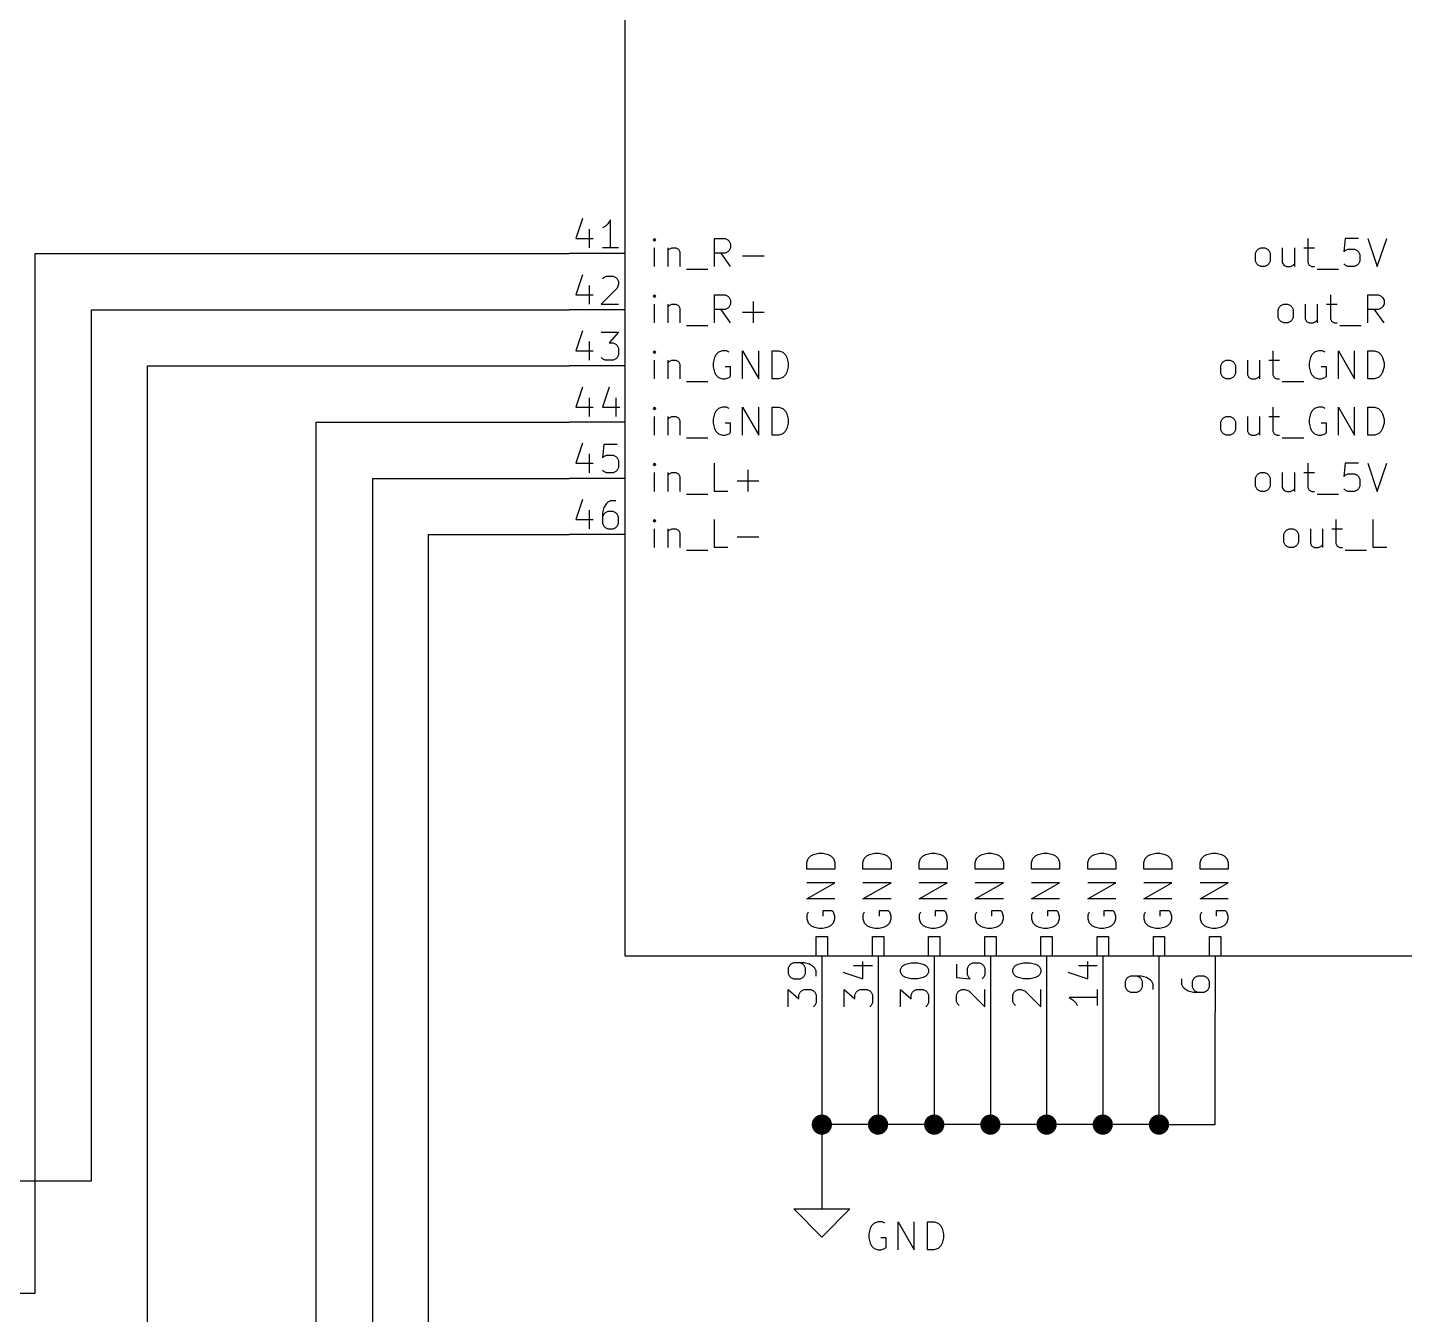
# Model space of a CAD drawing. Header units: millimetres. Extents: x 10 to 287, y -200 to -10.
# Drawn here: x 139.4 to 201.7, y -162.2 to -104.1 of the extents above; entities that cross this region are included whole.
import ezdxf

# ---------------------------------------------------------------- set-up
doc = ezdxf.new("R2010")
doc.units = ezdxf.units.MM
for name, color, linetype in [('GREENSIXTYFIVE', 129, 'CONTINUOUS'), ('LIGHTGREEN', 92, 'CONTINUOUS'), ('LIGHTRED', 12, 'CONTINUOUS'), ('RED', 14, 'CONTINUOUS'), ('WHITE', 250, 'CONTINUOUS')]:
    doc.layers.add(name, color=color, linetype=linetype)

msp = doc.modelspace()

# ---------------------------------------------------------------- linework, layer by layer
at = {"layer": 'GREENSIXTYFIVE', "linetype": 'CONTINUOUS'}
for p, q in [((167.6883, -113.6175), (167.6279, -113.678)), ((167.6279, -113.678), (167.6883, -113.7385)), ((167.7488, -113.678), (167.6883, -113.6175)), ((167.6883, -113.6175), (167.6883, -113.7385)), ((167.6883, -113.7385), (167.7488, -113.678)), ((167.6883, -114.8875), (167.6883, -114.0409)), ((168.2931, -114.0409), (168.2931, -114.8875)), ((168.3536, -114.1013), (168.4746, -114.0409)), ((168.4746, -114.0409), (168.656, -114.0409)), ((168.656, -114.0409), (168.7769, -114.1013)), ((170.4097, -114.8875), (170.4097, -113.6175)), ((170.4097, -113.6175), (170.8935, -113.6175)), ((170.8935, -113.6175), (171.0145, -113.678)), ((171.0145, -113.678), (171.075, -113.7385)), ((171.075, -113.7385), (171.1354, -113.8594)), ((171.1354, -114.0409), (171.075, -114.1618)), ((171.1354, -113.8594), (171.1354, -114.0409)), ((194.9874, -114.1013), (195.1084, -114.0409)), ((195.1084, -114.0409), (195.2898, -114.0409)), ((195.2898, -114.0409), (195.4107, -114.1013)), ((196.0759, -114.0409), (196.0759, -114.7061)), ((196.6202, -114.0409), (196.6202, -114.8875)), ((197.0435, -114.0409), (197.5273, -114.0409)), ((197.2249, -113.6175), (197.2249, -114.7061)), ((198.9182, -113.6175), (198.8578, -114.2223)), ((199.523, -113.6175), (198.9182, -113.6175)), ((199.9463, -113.6175), (200.3696, -114.8875)), ((200.3696, -114.8875), (200.793, -113.6175)), ((168.2931, -114.1618), (168.3536, -114.1013)), ((168.7769, -114.1013), (168.8374, -114.2223)), ((168.8374, -114.2223), (168.8374, -114.8875)), ((170.8935, -114.2828), (170.4097, -114.2828)), ((171.1354, -114.8875), (170.7121, -114.2828)), ((171.0145, -114.2223), (170.8935, -114.2828)), ((171.075, -114.1618), (171.0145, -114.2223)), ((171.6797, -114.4037), (172.6474, -114.4037)), ((194.8665, -114.2828), (194.9269, -114.1618)), ((194.8665, -114.6456), (194.8665, -114.2828)), ((194.9269, -114.7666), (194.8665, -114.6456)), ((194.9269, -114.1618), (194.9874, -114.1013)), ((195.4107, -114.1013), (195.4712, -114.1618)), ((195.4712, -114.1618), (195.5317, -114.2828)), ((195.5317, -114.6456), (195.4712, -114.7666)), ((195.5317, -114.2828), (195.5317, -114.6456)), ((198.8578, -114.2223), (198.9182, -114.1618)), ((198.9182, -114.1618), (199.0392, -114.1013)), ((199.0392, -114.1013), (199.3416, -114.1013)), ((199.3416, -114.1013), (199.4625, -114.1618)), ((199.4625, -114.1618), (199.523, -114.2223)), ((199.523, -114.2223), (199.5835, -114.3432)), ((199.5835, -114.6456), (199.523, -114.7666)), ((199.5835, -114.3432), (199.5835, -114.6456)), ((169.1398, -115.0085), (170.1074, -115.0085)), ((194.9874, -114.8271), (194.9269, -114.7666)), ((195.1084, -114.8875), (194.9874, -114.8271)), ((195.2898, -114.8875), (195.1084, -114.8875)), ((195.4107, -114.8271), (195.2898, -114.8875)), ((195.4712, -114.7666), (195.4107, -114.8271)), ((196.0759, -114.7061), (196.1364, -114.8271)), ((196.1364, -114.8271), (196.2574, -114.8875)), ((196.2574, -114.8875), (196.4388, -114.8875)), ((196.4388, -114.8875), (196.5597, -114.8271)), ((196.5597, -114.8271), (196.6202, -114.7666)), ((197.2249, -114.7061), (197.2854, -114.8271)), ((197.2854, -114.8271), (197.4064, -114.8875)), ((197.4064, -114.8875), (197.5273, -114.8875)), ((197.6483, -115.0085), (198.6159, -115.0085)), ((198.9182, -114.8271), (198.8578, -114.7666)), ((199.0392, -114.8875), (198.9182, -114.8271)), ((199.3416, -114.8875), (199.0392, -114.8875)), ((199.4625, -114.8271), (199.3416, -114.8875)), ((199.523, -114.7666), (199.4625, -114.8271)), ((167.6883, -116.1575), (167.6279, -116.218)), ((167.6279, -116.218), (167.6883, -116.2785)), ((167.7488, -116.218), (167.6883, -116.1575)), ((167.6883, -116.1575), (167.6883, -116.2785)), ((167.6883, -116.2785), (167.7488, -116.218)), ((170.4097, -117.4275), (170.4097, -116.1575)), ((170.4097, -116.1575), (170.8935, -116.1575)), ((170.8935, -116.1575), (171.0145, -116.218)), ((171.0145, -116.218), (171.075, -116.2785)), ((171.075, -116.2785), (171.1354, -116.3994)), ((171.1354, -116.3994), (171.1354, -116.5809)), ((172.1635, -117.4275), (172.1635, -116.4599)), ((198.253, -116.1575), (198.253, -117.2461)), ((199.9463, -117.4275), (199.9463, -116.1575)), ((199.9463, -116.1575), (200.4301, -116.1575)), ((200.4301, -116.1575), (200.5511, -116.218)), ((200.5511, -116.218), (200.6116, -116.2785)), ((200.6116, -116.2785), (200.672, -116.3994)), ((200.672, -116.3994), (200.672, -116.5809)), ((167.6883, -117.4275), (167.6883, -116.5809)), ((168.2931, -116.5809), (168.2931, -117.4275)), ((168.2931, -116.7018), (168.3536, -116.6413)), ((168.3536, -116.6413), (168.4746, -116.5809)), ((168.4746, -116.5809), (168.656, -116.5809)), ((168.656, -116.5809), (168.7769, -116.6413)), ((168.7769, -116.6413), (168.8374, -116.7623)), ((168.8374, -116.7623), (168.8374, -117.4275)), ((170.8935, -116.8228), (170.4097, -116.8228)), ((171.1354, -117.4275), (170.7121, -116.8228)), ((171.0145, -116.7623), (170.8935, -116.8228)), ((171.075, -116.7018), (171.0145, -116.7623)), ((171.1354, -116.5809), (171.075, -116.7018)), ((171.6797, -116.9437), (172.6474, -116.9437)), ((195.8946, -116.8228), (195.955, -116.7018)), ((195.8946, -117.1856), (195.8946, -116.8228)), ((195.955, -116.7018), (196.0155, -116.6413)), ((196.0155, -116.6413), (196.1365, -116.5809)), ((196.1365, -116.5809), (196.3179, -116.5809)), ((196.3179, -116.5809), (196.4388, -116.6413)), ((196.4388, -116.6413), (196.4993, -116.7018)), ((196.4993, -116.7018), (196.5598, -116.8228)), ((196.5598, -116.8228), (196.5598, -117.1856)), ((197.104, -116.5809), (197.104, -117.2461)), ((197.6483, -116.5809), (197.6483, -117.4275)), ((198.0716, -116.5809), (198.5554, -116.5809)), ((200.4301, -116.8228), (199.9463, -116.8228)), ((200.672, -117.4275), (200.2487, -116.8228)), ((200.5511, -116.7623), (200.4301, -116.8228)), ((200.6116, -116.7018), (200.5511, -116.7623)), ((200.672, -116.5809), (200.6116, -116.7018)), ((169.1398, -117.5485), (170.1074, -117.5485)), ((195.955, -117.3066), (195.8946, -117.1856)), ((196.0155, -117.3671), (195.955, -117.3066)), ((196.1365, -117.4275), (196.0155, -117.3671)), ((196.3179, -117.4275), (196.1365, -117.4275)), ((196.4388, -117.3671), (196.3179, -117.4275)), ((196.4993, -117.3066), (196.4388, -117.3671)), ((196.5598, -117.1856), (196.4993, -117.3066)), ((197.104, -117.2461), (197.1645, -117.3671)), ((197.1645, -117.3671), (197.2855, -117.4275)), ((197.2855, -117.4275), (197.4669, -117.4275)), ((197.4669, -117.4275), (197.5878, -117.3671)), ((197.5878, -117.3671), (197.6483, -117.3066)), ((198.253, -117.2461), (198.3135, -117.3671)), ((198.3135, -117.3671), (198.4345, -117.4275)), ((198.4345, -117.4275), (198.5554, -117.4275)), ((198.6764, -117.5485), (199.644, -117.5485)), ((167.6883, -118.6975), (167.6279, -118.758)), ((167.6279, -118.758), (167.6883, -118.8185)), ((167.7488, -118.758), (167.6883, -118.6975)), ((167.6883, -118.6975), (167.6883, -118.8185)), ((167.6883, -118.8185), (167.7488, -118.758)), ((170.4097, -118.9999), (170.3493, -119.2418)), ((170.4702, -118.879), (170.4097, -118.9999)), ((170.5912, -118.758), (170.4702, -118.879)), ((170.7726, -118.6975), (170.5912, -118.758)), ((170.954, -118.6975), (170.7726, -118.6975)), ((171.075, -118.758), (170.954, -118.6975)), ((171.6797, -119.9675), (171.6797, -118.6975)), ((171.6797, -118.6975), (172.4054, -119.9675)), ((172.4054, -119.9675), (172.4054, -118.6975)), ((173.0102, -119.9675), (173.0102, -118.6975)), ((173.0102, -118.6975), (173.3126, -118.6975)), ((173.3126, -118.6975), (173.494, -118.758)), ((173.494, -118.758), (173.615, -118.879)), ((173.615, -118.879), (173.6755, -118.9999)), ((173.6755, -118.9999), (173.7359, -119.2418)), ((195.6525, -118.6975), (195.6525, -119.7861)), ((197.3458, -118.9999), (197.2854, -119.2418)), ((197.4063, -118.879), (197.3458, -118.9999)), ((197.5273, -118.758), (197.4063, -118.879)), ((197.7087, -118.6975), (197.5273, -118.758)), ((197.8901, -118.6975), (197.7087, -118.6975)), ((198.0111, -118.758), (197.8901, -118.6975)), ((198.6158, -119.9675), (198.6158, -118.6975)), ((198.6158, -118.6975), (199.3415, -119.9675)), ((199.3415, -119.9675), (199.3415, -118.6975)), ((199.9463, -119.9675), (199.9463, -118.6975)), ((199.9463, -118.6975), (200.2487, -118.6975)), ((200.2487, -118.6975), (200.4301, -118.758)), ((200.4301, -118.758), (200.5511, -118.879)), ((200.5511, -118.879), (200.6116, -118.9999)), ((200.6116, -118.9999), (200.672, -119.2418)), ((167.6883, -119.9675), (167.6883, -119.1209)), ((168.2931, -119.1209), (168.2931, -119.9675)), ((168.2931, -119.2418), (168.3536, -119.1813)), ((168.3536, -119.1813), (168.4746, -119.1209)), ((168.4746, -119.1209), (168.656, -119.1209)), ((168.656, -119.1209), (168.7769, -119.1813)), ((168.7769, -119.1813), (168.8374, -119.3023)), ((168.8374, -119.3023), (168.8374, -119.9675)), ((170.3493, -119.2418), (170.3493, -119.4232)), ((170.3493, -119.4232), (170.4097, -119.6651)), ((170.4097, -119.6651), (170.4702, -119.7861)), ((171.1354, -119.4232), (170.8935, -119.4232)), ((171.1354, -119.8466), (171.1354, -119.4232)), ((173.6755, -119.6651), (173.615, -119.7861)), ((173.7359, -119.4232), (173.6755, -119.6651)), ((173.7359, -119.2418), (173.7359, -119.4232)), ((193.2941, -119.3628), (193.3545, -119.2418)), ((193.2941, -119.7256), (193.2941, -119.3628)), ((193.3545, -119.2418), (193.415, -119.1813)), ((193.415, -119.1813), (193.536, -119.1209)), ((193.536, -119.1209), (193.7174, -119.1209)), ((193.7174, -119.1209), (193.8383, -119.1813)), ((193.8383, -119.1813), (193.8988, -119.2418)), ((193.8988, -119.2418), (193.9593, -119.3628)), ((193.9593, -119.3628), (193.9593, -119.7256)), ((194.5035, -119.1209), (194.5035, -119.7861)), ((195.0478, -119.1209), (195.0478, -119.9675)), ((195.4711, -119.1209), (195.9549, -119.1209)), ((197.2854, -119.2418), (197.2854, -119.4232)), ((197.2854, -119.4232), (197.3458, -119.6651)), ((197.3458, -119.6651), (197.4063, -119.7861)), ((198.0715, -119.4232), (197.8296, -119.4232)), ((198.0715, -119.8466), (198.0715, -119.4232)), ((200.6116, -119.6651), (200.5511, -119.7861)), ((200.672, -119.4232), (200.6116, -119.6651)), ((200.672, -119.2418), (200.672, -119.4232)), ((169.1398, -120.0885), (170.1074, -120.0885)), ((170.4702, -119.7861), (170.5912, -119.9071)), ((170.5912, -119.9071), (170.7726, -119.9675)), ((170.7726, -119.9675), (170.8935, -119.9675)), ((170.8935, -119.9675), (171.075, -119.9071)), ((171.075, -119.9071), (171.1354, -119.8466)), ((173.3126, -119.9675), (173.0102, -119.9675)), ((173.494, -119.9071), (173.3126, -119.9675)), ((173.615, -119.7861), (173.494, -119.9071)), ((193.3545, -119.8466), (193.2941, -119.7256)), ((193.415, -119.9071), (193.3545, -119.8466)), ((193.536, -119.9675), (193.415, -119.9071)), ((193.7174, -119.9675), (193.536, -119.9675)), ((193.8383, -119.9071), (193.7174, -119.9675)), ((193.8988, -119.8466), (193.8383, -119.9071)), ((193.9593, -119.7256), (193.8988, -119.8466)), ((194.5035, -119.7861), (194.564, -119.9071)), ((194.564, -119.9071), (194.685, -119.9675)), ((194.685, -119.9675), (194.8664, -119.9675)), ((194.8664, -119.9675), (194.9873, -119.9071)), ((194.9873, -119.9071), (195.0478, -119.8466)), ((195.6525, -119.7861), (195.713, -119.9071)), ((195.713, -119.9071), (195.834, -119.9675)), ((195.834, -119.9675), (195.9549, -119.9675)), ((196.0759, -120.0885), (197.0435, -120.0885)), ((197.4063, -119.7861), (197.5273, -119.9071)), ((197.5273, -119.9071), (197.7087, -119.9675)), ((197.7087, -119.9675), (197.8296, -119.9675)), ((197.8296, -119.9675), (198.0111, -119.9071)), ((198.0111, -119.9071), (198.0715, -119.8466)), ((200.2487, -119.9675), (199.9463, -119.9675)), ((200.4301, -119.9071), (200.2487, -119.9675)), ((200.5511, -119.7861), (200.4301, -119.9071)), ((167.6883, -121.2375), (167.6279, -121.298)), ((167.6279, -121.298), (167.6883, -121.3585)), ((167.7488, -121.298), (167.6883, -121.2375)), ((167.6883, -121.2375), (167.6883, -121.3585)), ((167.6883, -121.3585), (167.7488, -121.298)), ((170.4097, -121.5399), (170.3493, -121.7818)), ((170.4702, -121.419), (170.4097, -121.5399)), ((170.5912, -121.298), (170.4702, -121.419)), ((170.7726, -121.2375), (170.5912, -121.298)), ((170.954, -121.2375), (170.7726, -121.2375)), ((171.075, -121.298), (170.954, -121.2375)), ((171.6797, -122.5075), (171.6797, -121.2375)), ((171.6797, -121.2375), (172.4054, -122.5075)), ((172.4054, -122.5075), (172.4054, -121.2375)), ((173.0102, -122.5075), (173.0102, -121.2375)), ((173.0102, -121.2375), (173.3126, -121.2375)), ((173.3126, -121.2375), (173.494, -121.298)), ((173.494, -121.298), (173.615, -121.419)), ((173.615, -121.419), (173.6755, -121.5399)), ((173.6755, -121.5399), (173.7359, -121.7818)), ((195.6525, -121.2375), (195.6525, -122.3261)), ((197.3458, -121.5399), (197.2854, -121.7818)), ((197.4063, -121.419), (197.3458, -121.5399)), ((197.5273, -121.298), (197.4063, -121.419)), ((197.7087, -121.2375), (197.5273, -121.298)), ((197.8901, -121.2375), (197.7087, -121.2375)), ((198.0111, -121.298), (197.8901, -121.2375)), ((198.6158, -122.5075), (198.6158, -121.2375)), ((198.6158, -121.2375), (199.3415, -122.5075)), ((199.3415, -122.5075), (199.3415, -121.2375)), ((199.9463, -122.5075), (199.9463, -121.2375)), ((199.9463, -121.2375), (200.2487, -121.2375)), ((200.2487, -121.2375), (200.4301, -121.298)), ((200.4301, -121.298), (200.5511, -121.419)), ((200.5511, -121.419), (200.6116, -121.5399)), ((200.6116, -121.5399), (200.672, -121.7818)), ((167.6883, -122.5075), (167.6883, -121.6609)), ((168.2931, -121.6609), (168.2931, -122.5075)), ((168.2931, -121.7818), (168.3536, -121.7213)), ((168.3536, -121.7213), (168.4746, -121.6609)), ((168.4746, -121.6609), (168.656, -121.6609)), ((168.656, -121.6609), (168.7769, -121.7213)), ((168.7769, -121.7213), (168.8374, -121.8423)), ((168.8374, -121.8423), (168.8374, -122.5075)), ((170.3493, -121.7818), (170.3493, -121.9632)), ((170.3493, -121.9632), (170.4097, -122.2051)), ((171.1354, -121.9632), (170.8935, -121.9632)), ((171.1354, -122.3866), (171.1354, -121.9632)), ((173.7359, -121.9632), (173.6755, -122.2051)), ((173.7359, -121.7818), (173.7359, -121.9632)), ((193.2941, -121.9028), (193.3545, -121.7818)), ((193.2941, -122.2656), (193.2941, -121.9028)), ((193.3545, -121.7818), (193.415, -121.7213)), ((193.415, -121.7213), (193.536, -121.6609)), ((193.536, -121.6609), (193.7174, -121.6609)), ((193.7174, -121.6609), (193.8383, -121.7213)), ((193.8383, -121.7213), (193.8988, -121.7818)), ((193.8988, -121.7818), (193.9593, -121.9028)), ((193.9593, -121.9028), (193.9593, -122.2656)), ((194.5035, -121.6609), (194.5035, -122.3261)), ((195.0478, -121.6609), (195.0478, -122.5075)), ((195.4711, -121.6609), (195.9549, -121.6609)), ((197.2854, -121.7818), (197.2854, -121.9632)), ((197.2854, -121.9632), (197.3458, -122.2051)), ((198.0715, -121.9632), (197.8296, -121.9632)), ((198.0715, -122.3866), (198.0715, -121.9632)), ((200.672, -121.9632), (200.6116, -122.2051)), ((200.672, -121.7818), (200.672, -121.9632)), ((169.1398, -122.6285), (170.1074, -122.6285)), ((170.4097, -122.2051), (170.4702, -122.3261)), ((170.4702, -122.3261), (170.5912, -122.4471)), ((170.5912, -122.4471), (170.7726, -122.5075)), ((170.7726, -122.5075), (170.8935, -122.5075)), ((170.8935, -122.5075), (171.075, -122.4471)), ((171.075, -122.4471), (171.1354, -122.3866)), ((173.3126, -122.5075), (173.0102, -122.5075)), ((173.494, -122.4471), (173.3126, -122.5075)), ((173.615, -122.3261), (173.494, -122.4471)), ((173.6755, -122.2051), (173.615, -122.3261)), ((193.3545, -122.3866), (193.2941, -122.2656)), ((193.415, -122.4471), (193.3545, -122.3866)), ((193.536, -122.5075), (193.415, -122.4471)), ((193.7174, -122.5075), (193.536, -122.5075)), ((193.8383, -122.4471), (193.7174, -122.5075)), ((193.8988, -122.3866), (193.8383, -122.4471)), ((193.9593, -122.2656), (193.8988, -122.3866)), ((194.5035, -122.3261), (194.564, -122.4471)), ((194.564, -122.4471), (194.685, -122.5075)), ((194.685, -122.5075), (194.8664, -122.5075)), ((194.8664, -122.5075), (194.9873, -122.4471)), ((194.9873, -122.4471), (195.0478, -122.3866)), ((195.6525, -122.3261), (195.713, -122.4471)), ((195.713, -122.4471), (195.834, -122.5075)), ((195.834, -122.5075), (195.9549, -122.5075)), ((196.0759, -122.6285), (197.0435, -122.6285)), ((197.3458, -122.2051), (197.4063, -122.3261)), ((197.4063, -122.3261), (197.5273, -122.4471)), ((197.5273, -122.4471), (197.7087, -122.5075)), ((197.7087, -122.5075), (197.8296, -122.5075)), ((197.8296, -122.5075), (198.0111, -122.4471)), ((198.0111, -122.4471), (198.0715, -122.3866)), ((200.2487, -122.5075), (199.9463, -122.5075)), ((200.4301, -122.4471), (200.2487, -122.5075)), ((200.5511, -122.3261), (200.4301, -122.4471)), ((200.6116, -122.2051), (200.5511, -122.3261)), ((167.6883, -123.7775), (167.6279, -123.838)), ((167.6279, -123.838), (167.6883, -123.8985)), ((167.7488, -123.838), (167.6883, -123.7775)), ((167.6883, -123.7775), (167.6883, -123.8985)), ((167.6883, -123.8985), (167.7488, -123.838)), ((170.4097, -125.0475), (170.4097, -123.7775)), ((197.2249, -123.7775), (197.2249, -124.8661)), ((198.9182, -123.7775), (198.8578, -124.3823)), ((199.523, -123.7775), (198.9182, -123.7775)), ((199.9463, -123.7775), (200.3696, -125.0475)), ((200.3696, -125.0475), (200.793, -123.7775)), ((167.6883, -125.0475), (167.6883, -124.2009)), ((168.2931, -124.2009), (168.2931, -125.0475)), ((168.2931, -124.3218), (168.3536, -124.2613)), ((168.3536, -124.2613), (168.4746, -124.2009)), ((168.4746, -124.2009), (168.656, -124.2009)), ((168.656, -124.2009), (168.7769, -124.2613)), ((168.7769, -124.2613), (168.8374, -124.3823)), ((168.8374, -124.3823), (168.8374, -125.0475)), ((171.4378, -124.5637), (172.4055, -124.5637)), ((171.9216, -125.0475), (171.9216, -124.0799)), ((194.8665, -124.4428), (194.9269, -124.3218)), ((194.8665, -124.8056), (194.8665, -124.4428)), ((194.9269, -124.3218), (194.9874, -124.2613)), ((194.9874, -124.2613), (195.1084, -124.2009)), ((195.1084, -124.2009), (195.2898, -124.2009)), ((195.2898, -124.2009), (195.4107, -124.2613)), ((195.4107, -124.2613), (195.4712, -124.3218)), ((195.4712, -124.3218), (195.5317, -124.4428)), ((195.5317, -124.4428), (195.5317, -124.8056)), ((196.0759, -124.2009), (196.0759, -124.8661)), ((196.6202, -124.2009), (196.6202, -125.0475)), ((197.0435, -124.2009), (197.5273, -124.2009)), ((198.8578, -124.3823), (198.9182, -124.3218)), ((198.9182, -124.3218), (199.0392, -124.2613)), ((199.0392, -124.2613), (199.3416, -124.2613)), ((199.3416, -124.2613), (199.4625, -124.3218)), ((199.4625, -124.3218), (199.523, -124.3823)), ((199.523, -124.3823), (199.5835, -124.5032)), ((199.5835, -124.5032), (199.5835, -124.8056)), ((169.1398, -125.1685), (170.1074, -125.1685)), ((171.0145, -125.0475), (170.4097, -125.0475)), ((194.9269, -124.9266), (194.8665, -124.8056)), ((194.9874, -124.9871), (194.9269, -124.9266)), ((195.1084, -125.0475), (194.9874, -124.9871)), ((195.2898, -125.0475), (195.1084, -125.0475)), ((195.4107, -124.9871), (195.2898, -125.0475)), ((195.4712, -124.9266), (195.4107, -124.9871)), ((195.5317, -124.8056), (195.4712, -124.9266)), ((196.0759, -124.8661), (196.1364, -124.9871)), ((196.1364, -124.9871), (196.2574, -125.0475)), ((196.2574, -125.0475), (196.4388, -125.0475)), ((196.4388, -125.0475), (196.5597, -124.9871)), ((196.5597, -124.9871), (196.6202, -124.9266)), ((197.2249, -124.8661), (197.2854, -124.9871)), ((197.2854, -124.9871), (197.4064, -125.0475)), ((197.4064, -125.0475), (197.5273, -125.0475)), ((197.6483, -125.1685), (198.6159, -125.1685)), ((198.9182, -124.9871), (198.8578, -124.9266)), ((199.0392, -125.0475), (198.9182, -124.9871)), ((199.3416, -125.0475), (199.0392, -125.0475)), ((199.4625, -124.9871), (199.3416, -125.0475)), ((199.523, -124.9266), (199.4625, -124.9871)), ((199.5835, -124.8056), (199.523, -124.9266)), ((167.6883, -126.3175), (167.6279, -126.378)), ((167.6279, -126.378), (167.6883, -126.4385)), ((167.7488, -126.378), (167.6883, -126.3175)), ((167.6883, -126.3175), (167.6883, -126.4385)), ((167.6883, -126.4385), (167.7488, -126.378)), ((170.4097, -127.5875), (170.4097, -126.3175)), ((198.4949, -126.3175), (198.4949, -127.4061)), ((200.1882, -127.5875), (200.1882, -126.3175)), ((167.6883, -127.5875), (167.6883, -126.7409)), ((168.2931, -126.7409), (168.2931, -127.5875)), ((168.2931, -126.8618), (168.3536, -126.8013)), ((168.3536, -126.8013), (168.4746, -126.7409)), ((168.4746, -126.7409), (168.656, -126.7409)), ((168.656, -126.7409), (168.7769, -126.8013)), ((168.7769, -126.8013), (168.8374, -126.9223)), ((168.8374, -126.9223), (168.8374, -127.5875)), ((171.4378, -127.1037), (172.4055, -127.1037)), ((196.1365, -126.9828), (196.1969, -126.8618)), ((196.1365, -127.3456), (196.1365, -126.9828)), ((196.1969, -126.8618), (196.2574, -126.8013)), ((196.2574, -126.8013), (196.3784, -126.7409)), ((196.3784, -126.7409), (196.5598, -126.7409)), ((196.5598, -126.7409), (196.6807, -126.8013)), ((196.6807, -126.8013), (196.7412, -126.8618)), ((196.7412, -126.8618), (196.8017, -126.9828)), ((196.8017, -126.9828), (196.8017, -127.3456)), ((197.3459, -126.7409), (197.3459, -127.4061)), ((197.8902, -126.7409), (197.8902, -127.5875)), ((198.3135, -126.7409), (198.7973, -126.7409)), ((169.1398, -127.7085), (170.1074, -127.7085)), ((171.0145, -127.5875), (170.4097, -127.5875)), ((196.1969, -127.4666), (196.1365, -127.3456)), ((196.2574, -127.5271), (196.1969, -127.4666)), ((196.3784, -127.5875), (196.2574, -127.5271)), ((196.5598, -127.5875), (196.3784, -127.5875)), ((196.6807, -127.5271), (196.5598, -127.5875)), ((196.7412, -127.4666), (196.6807, -127.5271)), ((196.8017, -127.3456), (196.7412, -127.4666)), ((197.3459, -127.4061), (197.4064, -127.5271)), ((197.4064, -127.5271), (197.5274, -127.5875)), ((197.5274, -127.5875), (197.7088, -127.5875)), ((197.7088, -127.5875), (197.8297, -127.5271)), ((197.8297, -127.5271), (197.8902, -127.4666)), ((198.4949, -127.4061), (198.5554, -127.5271)), ((198.5554, -127.5271), (198.6764, -127.5875)), ((198.6764, -127.5875), (198.7973, -127.5875)), ((198.9183, -127.7085), (199.8859, -127.7085)), ((200.793, -127.5875), (200.1882, -127.5875)), ((174.759, -141.5263), (174.8799, -141.4658)), ((174.8799, -141.4658), (175.1218, -141.4054)), ((175.1218, -141.4054), (175.3032, -141.4054)), ((175.3032, -141.4054), (175.5451, -141.4658)), ((175.5451, -141.4658), (175.6661, -141.5263)), ((177.299, -141.5263), (177.4199, -141.4658)), ((177.4199, -141.4658), (177.6618, -141.4054)), ((177.6618, -141.4054), (177.8432, -141.4054)), ((177.8432, -141.4054), (178.0851, -141.4658)), ((178.0851, -141.4658), (178.2061, -141.5263)), ((179.839, -141.5263), (179.9599, -141.4658)), ((179.9599, -141.4658), (180.2018, -141.4054)), ((180.2018, -141.4054), (180.3832, -141.4054)), ((180.3832, -141.4054), (180.6251, -141.4658)), ((180.6251, -141.4658), (180.7461, -141.5263)), ((182.379, -141.5263), (182.4999, -141.4658)), ((182.4999, -141.4658), (182.7418, -141.4054)), ((182.7418, -141.4054), (182.9232, -141.4054)), ((182.9232, -141.4054), (183.1651, -141.4658)), ((183.1651, -141.4658), (183.2861, -141.5263)), ((184.919, -141.5263), (185.0399, -141.4658)), ((185.0399, -141.4658), (185.2818, -141.4054)), ((185.2818, -141.4054), (185.4632, -141.4054)), ((185.4632, -141.4054), (185.7051, -141.4658)), ((185.7051, -141.4658), (185.8261, -141.5263)), ((187.459, -141.5263), (187.5799, -141.4658)), ((187.5799, -141.4658), (187.8218, -141.4054)), ((187.8218, -141.4054), (188.0032, -141.4054)), ((188.0032, -141.4054), (188.2451, -141.4658)), ((188.2451, -141.4658), (188.3661, -141.5263)), ((189.999, -141.5263), (190.1199, -141.4658)), ((190.1199, -141.4658), (190.3618, -141.4054)), ((190.3618, -141.4054), (190.5432, -141.4054)), ((190.5432, -141.4054), (190.7851, -141.4658)), ((190.7851, -141.4658), (190.9061, -141.5263)), ((192.539, -141.5263), (192.6599, -141.4658)), ((192.6599, -141.4658), (192.9018, -141.4054)), ((192.9018, -141.4054), (193.0832, -141.4054)), ((193.0832, -141.4054), (193.3251, -141.4658)), ((193.3251, -141.4658), (193.4461, -141.5263)), ((174.5775, -141.8287), (174.638, -141.6473)), ((174.5775, -142.1311), (174.5775, -141.8287)), ((174.638, -141.6473), (174.759, -141.5263)), ((175.6661, -141.5263), (175.7871, -141.6473)), ((175.7871, -141.6473), (175.8475, -141.8287)), ((175.8475, -141.8287), (175.8475, -142.1311)), ((177.1175, -141.8287), (177.178, -141.6473)), ((177.1175, -142.1311), (177.1175, -141.8287)), ((177.178, -141.6473), (177.299, -141.5263)), ((178.2061, -141.5263), (178.3271, -141.6473)), ((178.3271, -141.6473), (178.3875, -141.8287)), ((178.3875, -141.8287), (178.3875, -142.1311)), ((179.6575, -141.8287), (179.718, -141.6473)), ((179.6575, -142.1311), (179.6575, -141.8287)), ((179.718, -141.6473), (179.839, -141.5263)), ((180.7461, -141.5263), (180.8671, -141.6473)), ((180.8671, -141.6473), (180.9275, -141.8287)), ((180.9275, -141.8287), (180.9275, -142.1311)), ((182.1975, -141.8287), (182.258, -141.6473)), ((182.1975, -142.1311), (182.1975, -141.8287)), ((182.258, -141.6473), (182.379, -141.5263)), ((183.2861, -141.5263), (183.4071, -141.6473)), ((183.4071, -141.6473), (183.4675, -141.8287)), ((183.4675, -141.8287), (183.4675, -142.1311)), ((184.7375, -141.8287), (184.798, -141.6473)), ((184.7375, -142.1311), (184.7375, -141.8287)), ((184.798, -141.6473), (184.919, -141.5263)), ((185.8261, -141.5263), (185.9471, -141.6473)), ((185.9471, -141.6473), (186.0075, -141.8287)), ((186.0075, -141.8287), (186.0075, -142.1311)), ((187.2775, -141.8287), (187.338, -141.6473)), ((187.2775, -142.1311), (187.2775, -141.8287)), ((187.338, -141.6473), (187.459, -141.5263)), ((188.3661, -141.5263), (188.4871, -141.6473)), ((188.4871, -141.6473), (188.5475, -141.8287)), ((188.5475, -141.8287), (188.5475, -142.1311)), ((189.8175, -141.8287), (189.878, -141.6473)), ((189.8175, -142.1311), (189.8175, -141.8287)), ((189.878, -141.6473), (189.999, -141.5263)), ((190.9061, -141.5263), (191.0271, -141.6473)), ((191.0271, -141.6473), (191.0875, -141.8287)), ((191.0875, -141.8287), (191.0875, -142.1311)), ((192.3575, -141.8287), (192.418, -141.6473)), ((192.3575, -142.1311), (192.3575, -141.8287)), ((192.418, -141.6473), (192.539, -141.5263)), ((193.4461, -141.5263), (193.5671, -141.6473)), ((193.5671, -141.6473), (193.6275, -141.8287)), ((193.6275, -141.8287), (193.6275, -142.1311)), ((175.8475, -142.1311), (174.5775, -142.1311)), ((174.5775, -143.4616), (175.8475, -142.7359)), ((175.8475, -142.7359), (174.5775, -142.7359)), ((178.3875, -142.1311), (177.1175, -142.1311)), ((177.1175, -143.4616), (178.3875, -142.7359)), ((178.3875, -142.7359), (177.1175, -142.7359)), ((180.9275, -142.1311), (179.6575, -142.1311)), ((179.6575, -143.4616), (180.9275, -142.7359)), ((180.9275, -142.7359), (179.6575, -142.7359)), ((183.4675, -142.1311), (182.1975, -142.1311)), ((182.1975, -143.4616), (183.4675, -142.7359)), ((183.4675, -142.7359), (182.1975, -142.7359)), ((186.0075, -142.1311), (184.7375, -142.1311)), ((184.7375, -143.4616), (186.0075, -142.7359)), ((186.0075, -142.7359), (184.7375, -142.7359)), ((188.5475, -142.1311), (187.2775, -142.1311)), ((187.2775, -143.4616), (188.5475, -142.7359)), ((188.5475, -142.7359), (187.2775, -142.7359)), ((191.0875, -142.1311), (189.8175, -142.1311)), ((189.8175, -143.4616), (191.0875, -142.7359)), ((191.0875, -142.7359), (189.8175, -142.7359)), ((193.6275, -142.1311), (192.3575, -142.1311)), ((192.3575, -143.4616), (193.6275, -142.7359)), ((193.6275, -142.7359), (192.3575, -142.7359)), ((175.8475, -143.4616), (174.5775, -143.4616)), ((178.3875, -143.4616), (177.1175, -143.4616)), ((180.9275, -143.4616), (179.6575, -143.4616)), ((183.4675, -143.4616), (182.1975, -143.4616)), ((186.0075, -143.4616), (184.7375, -143.4616)), ((188.5475, -143.4616), (187.2775, -143.4616)), ((191.0875, -143.4616), (189.8175, -143.4616)), ((193.6275, -143.4616), (192.3575, -143.4616)), ((174.638, -144.0663), (174.5775, -144.1873)), ((174.5775, -144.1873), (174.5775, -144.3687)), ((174.5775, -144.3687), (174.638, -144.5501)), ((174.638, -144.5501), (174.759, -144.6711)), ((175.7266, -144.0059), (175.3032, -144.0059)), ((175.3032, -144.0059), (175.3032, -144.2478)), ((175.6661, -144.6711), (175.7871, -144.5501)), ((175.7871, -144.0663), (175.7266, -144.0059)), ((175.8475, -144.2478), (175.7871, -144.0663)), ((175.7871, -144.5501), (175.8475, -144.3687)), ((175.8475, -144.3687), (175.8475, -144.2478)), ((177.178, -144.0663), (177.1175, -144.1873)), ((177.1175, -144.1873), (177.1175, -144.3687)), ((177.1175, -144.3687), (177.178, -144.5501)), ((177.178, -144.5501), (177.299, -144.6711)), ((178.2666, -144.0059), (177.8432, -144.0059)), ((177.8432, -144.0059), (177.8432, -144.2478)), ((178.2061, -144.6711), (178.3271, -144.5501)), ((178.3271, -144.0663), (178.2666, -144.0059)), ((178.3875, -144.2478), (178.3271, -144.0663)), ((178.3271, -144.5501), (178.3875, -144.3687)), ((178.3875, -144.3687), (178.3875, -144.2478)), ((179.718, -144.0663), (179.6575, -144.1873)), ((179.6575, -144.1873), (179.6575, -144.3687)), ((179.6575, -144.3687), (179.718, -144.5501)), ((179.718, -144.5501), (179.839, -144.6711)), ((180.8066, -144.0059), (180.3832, -144.0059)), ((180.3832, -144.0059), (180.3832, -144.2478)), ((180.7461, -144.6711), (180.8671, -144.5501)), ((180.8671, -144.0663), (180.8066, -144.0059)), ((180.9275, -144.2478), (180.8671, -144.0663)), ((180.8671, -144.5501), (180.9275, -144.3687)), ((180.9275, -144.3687), (180.9275, -144.2478)), ((182.258, -144.0663), (182.1975, -144.1873)), ((182.1975, -144.1873), (182.1975, -144.3687)), ((182.1975, -144.3687), (182.258, -144.5501)), ((182.258, -144.5501), (182.379, -144.6711)), ((183.3466, -144.0059), (182.9232, -144.0059)), ((182.9232, -144.0059), (182.9232, -144.2478)), ((183.2861, -144.6711), (183.4071, -144.5501)), ((183.4071, -144.0663), (183.3466, -144.0059)), ((183.4675, -144.2478), (183.4071, -144.0663)), ((183.4071, -144.5501), (183.4675, -144.3687)), ((183.4675, -144.3687), (183.4675, -144.2478)), ((184.798, -144.0663), (184.7375, -144.1873)), ((184.7375, -144.1873), (184.7375, -144.3687)), ((184.7375, -144.3687), (184.798, -144.5501)), ((184.798, -144.5501), (184.919, -144.6711)), ((185.8866, -144.0059), (185.4632, -144.0059)), ((185.4632, -144.0059), (185.4632, -144.2478)), ((185.8261, -144.6711), (185.9471, -144.5501)), ((185.9471, -144.0663), (185.8866, -144.0059)), ((186.0075, -144.2478), (185.9471, -144.0663)), ((185.9471, -144.5501), (186.0075, -144.3687)), ((186.0075, -144.3687), (186.0075, -144.2478)), ((187.338, -144.0663), (187.2775, -144.1873)), ((187.2775, -144.1873), (187.2775, -144.3687)), ((187.2775, -144.3687), (187.338, -144.5501)), ((187.338, -144.5501), (187.459, -144.6711)), ((188.4266, -144.0059), (188.0032, -144.0059)), ((188.0032, -144.0059), (188.0032, -144.2478)), ((188.3661, -144.6711), (188.4871, -144.5501)), ((188.4871, -144.0663), (188.4266, -144.0059)), ((188.5475, -144.2478), (188.4871, -144.0663)), ((188.4871, -144.5501), (188.5475, -144.3687)), ((188.5475, -144.3687), (188.5475, -144.2478)), ((189.878, -144.0663), (189.8175, -144.1873)), ((189.8175, -144.1873), (189.8175, -144.3687)), ((189.8175, -144.3687), (189.878, -144.5501)), ((189.878, -144.5501), (189.999, -144.6711)), ((190.9666, -144.0059), (190.5432, -144.0059)), ((190.5432, -144.0059), (190.5432, -144.2478)), ((190.9061, -144.6711), (191.0271, -144.5501)), ((191.0271, -144.0663), (190.9666, -144.0059)), ((191.0875, -144.2478), (191.0271, -144.0663)), ((191.0271, -144.5501), (191.0875, -144.3687)), ((191.0875, -144.3687), (191.0875, -144.2478)), ((192.418, -144.0663), (192.3575, -144.1873)), ((192.3575, -144.1873), (192.3575, -144.3687)), ((192.3575, -144.3687), (192.418, -144.5501)), ((192.418, -144.5501), (192.539, -144.6711)), ((193.5066, -144.0059), (193.0832, -144.0059)), ((193.0832, -144.0059), (193.0832, -144.2478)), ((193.4461, -144.6711), (193.5671, -144.5501)), ((193.5671, -144.0663), (193.5066, -144.0059)), ((193.6275, -144.2478), (193.5671, -144.0663)), ((193.5671, -144.5501), (193.6275, -144.3687)), ((193.6275, -144.3687), (193.6275, -144.2478)), ((174.759, -144.6711), (174.8799, -144.7316)), ((174.8799, -144.7316), (175.1218, -144.792)), ((175.1218, -144.792), (175.3032, -144.792)), ((175.3032, -144.792), (175.5451, -144.7316)), ((175.5451, -144.7316), (175.6661, -144.6711)), ((177.299, -144.6711), (177.4199, -144.7316)), ((177.4199, -144.7316), (177.6618, -144.792)), ((177.6618, -144.792), (177.8432, -144.792)), ((177.8432, -144.792), (178.0851, -144.7316)), ((178.0851, -144.7316), (178.2061, -144.6711)), ((179.839, -144.6711), (179.9599, -144.7316)), ((179.9599, -144.7316), (180.2018, -144.792)), ((180.2018, -144.792), (180.3832, -144.792)), ((180.3832, -144.792), (180.6251, -144.7316)), ((180.6251, -144.7316), (180.7461, -144.6711)), ((182.379, -144.6711), (182.4999, -144.7316)), ((182.4999, -144.7316), (182.7418, -144.792)), ((182.7418, -144.792), (182.9232, -144.792)), ((182.9232, -144.792), (183.1651, -144.7316)), ((183.1651, -144.7316), (183.2861, -144.6711)), ((184.919, -144.6711), (185.0399, -144.7316)), ((185.0399, -144.7316), (185.2818, -144.792)), ((185.2818, -144.792), (185.4632, -144.792)), ((185.4632, -144.792), (185.7051, -144.7316)), ((185.7051, -144.7316), (185.8261, -144.6711)), ((187.459, -144.6711), (187.5799, -144.7316)), ((187.5799, -144.7316), (187.8218, -144.792)), ((187.8218, -144.792), (188.0032, -144.792)), ((188.0032, -144.792), (188.2451, -144.7316)), ((188.2451, -144.7316), (188.3661, -144.6711)), ((189.999, -144.6711), (190.1199, -144.7316)), ((190.1199, -144.7316), (190.3618, -144.792)), ((190.3618, -144.792), (190.5432, -144.792)), ((190.5432, -144.792), (190.7851, -144.7316)), ((190.7851, -144.7316), (190.9061, -144.6711)), ((192.539, -144.6711), (192.6599, -144.7316)), ((192.6599, -144.7316), (192.9018, -144.792)), ((192.9018, -144.792), (193.0832, -144.792)), ((193.0832, -144.792), (193.3251, -144.7316)), ((193.3251, -144.7316), (193.4461, -144.6711)), ((177.4976, -158.2407), (177.4371, -158.3616)), ((177.6186, -158.1197), (177.4976, -158.2407)), ((177.8, -158.0592), (177.6186, -158.1197)), ((177.9814, -158.0592), (177.8, -158.0592)), ((178.1024, -158.1197), (177.9814, -158.0592)), ((178.7071, -159.3292), (178.7071, -158.0592)), ((178.7071, -158.0592), (179.4328, -159.3292)), ((179.4328, -159.3292), (179.4328, -158.0592)), ((180.0376, -159.3292), (180.0376, -158.0592)), ((180.0376, -158.0592), (180.34, -158.0592)), ((180.34, -158.0592), (180.5214, -158.1197)), ((180.5214, -158.1197), (180.6424, -158.2407)), ((180.6424, -158.2407), (180.7029, -158.3616)), ((177.4371, -158.3616), (177.3767, -158.6035)), ((177.3767, -158.6035), (177.3767, -158.7849)), ((177.3767, -158.7849), (177.4371, -159.0268)), ((178.1628, -158.7849), (177.9209, -158.7849)), ((178.1628, -159.2083), (178.1628, -158.7849)), ((180.7029, -158.3616), (180.7633, -158.6035)), ((180.7633, -158.7849), (180.7029, -159.0268)), ((180.7633, -158.6035), (180.7633, -158.7849)), ((177.4371, -159.0268), (177.4976, -159.1478)), ((177.4976, -159.1478), (177.6186, -159.2688)), ((177.6186, -159.2688), (177.8, -159.3292)), ((177.8, -159.3292), (177.9209, -159.3292)), ((177.9209, -159.3292), (178.1024, -159.2688)), ((178.1024, -159.2688), (178.1628, -159.2083)), ((180.34, -159.3292), (180.0376, -159.3292)), ((180.5214, -159.2688), (180.34, -159.3292)), ((180.6424, -159.1478), (180.5214, -159.2688)), ((180.7029, -159.0268), (180.6424, -159.1478))]:
    msp.add_line(p, q, dxfattribs=at)
at = {"layer": 'LIGHTGREEN', "linetype": 'CONTINUOUS'}
for p, q in [((139.7, -114.3), (163.83, -114.3)), ((139.7, -161.29), (139.7, -114.3)), ((142.24, -116.84), (163.83, -116.84)), ((142.24, -156.21), (142.24, -116.84)), ((144.78, -119.38), (163.83, -119.38)), ((144.78, -166.37), (144.78, -119.38)), ((152.4, -121.92), (163.83, -121.92)), ((152.4, -190.5), (152.4, -121.92)), ((154.94, -124.46), (163.83, -124.46)), ((154.94, -124.46), (154.94, -180.34)), ((157.48, -127), (163.83, -127)), ((157.48, -185.42), (157.48, -127)), ((175.26, -148.59), (175.26, -153.67)), ((177.8, -148.59), (177.8, -153.67)), ((180.34, -148.59), (180.34, -153.67)), ((182.88, -148.59), (182.88, -153.67)), ((185.42, -148.59), (185.42, -153.67)), ((187.96, -148.59), (187.96, -153.67)), ((190.5, -148.59), (190.5, -153.67)), ((193.04, -153.67), (193.04, -148.59)), ((177.8, -153.67), (175.26, -153.67)), ((175.26, -153.67), (175.26, -156.21)), ((180.34, -153.67), (177.8, -153.67)), ((182.88, -153.67), (180.34, -153.67)), ((185.42, -153.67), (182.88, -153.67)), ((187.96, -153.67), (185.42, -153.67)), ((190.5, -153.67), (187.96, -153.67)), ((190.5, -153.67), (193.04, -153.67)), ((74.93, -156.21), (142.24, -156.21)), ((74.93, -161.29), (139.7, -161.29))]:
    msp.add_line(p, q, dxfattribs=at)
at = {"layer": 'LIGHTGREEN', "const_width": 0.4572}
for points in [[(175.0314, -153.67, 1), (175.4886, -153.67, 1)], [(177.5714, -153.67, 1), (178.0286, -153.67, 1)], [(180.1114, -153.67, 1), (180.5686, -153.67, 1)], [(182.6514, -153.67, 1), (183.1086, -153.67, 1)], [(185.1914, -153.67, 1), (185.6486, -153.67, 1)], [(187.7314, -153.67, 1), (188.1886, -153.67, 1)], [(190.2714, -153.67, 1), (190.7286, -153.67, 1)]]:
    msp.add_lwpolyline(points, format="xyb", close=True, dxfattribs=at)
at = {"layer": 'LIGHTRED', "linetype": 'CONTINUOUS'}
for p, q in [((164.4347, -112.7125), (164.1324, -113.6196)), ((165.7047, -112.7729), (165.5838, -112.9544)), ((165.7047, -114.0429), (165.7047, -112.7729)), ((164.7371, -113.1963), (164.7371, -114.0429)), ((165.4628, -113.0753), (165.3419, -113.1358)), ((165.5838, -112.9544), (165.4628, -113.0753)), ((164.1324, -113.6196), (164.9185, -113.6196)), ((166.0676, -114.0429), (165.3419, -114.0429)), ((164.4347, -115.2525), (164.1324, -116.1596)), ((165.4023, -115.3734), (165.5233, -115.3129)), ((165.5233, -115.3129), (165.8257, -115.3129)), ((165.8257, -115.3129), (165.9466, -115.3734)), ((164.7371, -115.7363), (164.7371, -116.5829)), ((166.0071, -115.8572), (165.2814, -116.5829)), ((165.3419, -115.4339), (165.4023, -115.3734)), ((165.9466, -115.3734), (166.0071, -115.4339)), ((166.0071, -115.4339), (166.0676, -115.5548)), ((166.0676, -115.6758), (166.0071, -115.8572)), ((166.0676, -115.5548), (166.0676, -115.6758)), ((164.1324, -116.1596), (164.9185, -116.1596)), ((165.2814, -116.5829), (166.0676, -116.5829)), ((164.4347, -117.7925), (164.1324, -118.6996)), ((164.7371, -118.2763), (164.7371, -119.1229)), ((165.2814, -117.8529), (166.0676, -117.8529)), ((166.0676, -117.8529), (165.6442, -118.3367)), ((165.6442, -118.3367), (165.8257, -118.3367)), ((165.8257, -118.3367), (165.9466, -118.3972)), ((165.9466, -118.3972), (166.0071, -118.4577)), ((164.1324, -118.6996), (164.9185, -118.6996)), ((165.3419, -119.0625), (165.2814, -119.002)), ((166.0071, -119.002), (165.9466, -119.0625)), ((166.0071, -118.4577), (166.0676, -118.5786)), ((166.0676, -118.881), (166.0071, -119.002)), ((166.0676, -118.5786), (166.0676, -118.881)), ((165.4628, -119.1229), (165.3419, -119.0625)), ((165.8257, -119.1229), (165.4628, -119.1229)), ((165.9466, -119.0625), (165.8257, -119.1229)), ((164.4347, -120.3325), (164.1324, -121.2396)), ((164.7371, -120.8163), (164.7371, -121.6629)), ((165.6442, -120.3325), (165.3419, -121.2396)), ((165.9466, -120.8163), (165.9466, -121.6629)), ((164.1324, -121.2396), (164.9185, -121.2396)), ((165.3419, -121.2396), (166.128, -121.2396)), ((164.4347, -122.8725), (164.1324, -123.7796)), ((164.7371, -123.3563), (164.7371, -124.2029)), ((165.4023, -122.9329), (165.3419, -123.5377)), ((166.0071, -122.9329), (165.4023, -122.9329)), ((165.4023, -123.4772), (165.5233, -123.4167)), ((165.5233, -123.4167), (165.8257, -123.4167)), ((165.8257, -123.4167), (165.9466, -123.4772)), ((164.1324, -123.7796), (164.9185, -123.7796)), ((165.3419, -123.5377), (165.4023, -123.4772)), ((165.9466, -123.4772), (166.0071, -123.5377)), ((166.0071, -123.5377), (166.0676, -123.6586)), ((166.0676, -123.961), (166.0071, -124.082)), ((166.0676, -123.6586), (166.0676, -123.961)), ((165.4023, -124.1425), (165.3419, -124.082)), ((165.5233, -124.2029), (165.4023, -124.1425)), ((165.8257, -124.2029), (165.5233, -124.2029)), ((165.9466, -124.1425), (165.8257, -124.2029)), ((166.0071, -124.082), (165.9466, -124.1425)), ((164.4347, -125.4125), (164.1324, -126.3196)), ((164.7371, -125.8963), (164.7371, -126.7429)), ((165.4023, -125.7753), (165.3419, -126.0172)), ((165.5233, -125.5939), (165.4023, -125.7753)), ((165.5838, -125.5334), (165.5233, -125.5939)), ((165.7047, -125.4729), (165.5838, -125.5334)), ((165.9466, -125.4729), (165.7047, -125.4729)), ((164.1324, -126.3196), (164.9185, -126.3196)), ((165.3419, -126.0172), (165.3419, -126.501)), ((165.4023, -126.0777), (165.3419, -126.1986)), ((165.3419, -126.501), (165.4023, -126.622)), ((165.4628, -126.0172), (165.4023, -126.0777)), ((165.5838, -125.9567), (165.4628, -126.0172)), ((165.8257, -125.9567), (165.5838, -125.9567)), ((165.9466, -126.0172), (165.8257, -125.9567)), ((166.0071, -126.0777), (165.9466, -126.0172)), ((166.0676, -126.1986), (166.0071, -126.0777)), ((166.0071, -126.622), (166.0676, -126.501)), ((166.0676, -126.501), (166.0676, -126.1986)), ((165.4023, -126.622), (165.4628, -126.6825)), ((165.4628, -126.6825), (165.5838, -126.7429)), ((165.5838, -126.7429), (165.8257, -126.7429)), ((165.8257, -126.7429), (165.9466, -126.6825)), ((165.9466, -126.6825), (166.0071, -126.622)), ((173.7934, -146.4733), (173.7329, -146.5942)), ((173.8539, -146.4128), (173.7934, -146.4733)), ((173.9748, -146.3523), (173.8539, -146.4128)), ((174.4586, -146.3523), (173.9748, -146.3523)), ((174.3982, -146.4128), (174.2772, -146.3523)), ((174.4586, -146.4733), (174.3982, -146.4128)), ((174.7005, -146.4128), (174.4586, -146.3523)), ((174.5191, -146.5942), (174.4586, -146.4733)), ((174.882, -146.5338), (174.7005, -146.4128)), ((176.6963, -146.4733), (177.5429, -146.4733)), ((177.1196, -147.078), (177.1196, -146.2919)), ((178.8734, -146.5338), (178.9339, -146.4733)), ((178.9339, -146.4733), (179.0548, -146.4128)), ((179.0548, -146.4128), (179.2967, -146.3523)), ((179.2967, -146.3523), (179.5991, -146.3523)), ((179.5991, -146.3523), (179.841, -146.4128)), ((179.841, -146.4128), (179.962, -146.4733)), ((179.962, -146.4733), (180.0225, -146.5338)), ((181.3529, -146.4128), (181.3529, -147.0176)), ((181.8367, -146.5942), (181.8972, -146.4733)), ((181.8972, -146.4733), (181.9577, -146.4128)), ((181.9577, -146.4128), (182.0786, -146.3523)), ((182.0786, -146.3523), (182.381, -146.3523)), ((182.381, -146.3523), (182.502, -146.4128)), ((182.502, -146.4128), (182.5625, -146.4733)), ((182.5625, -146.4733), (182.6229, -146.5942)), ((183.9534, -146.5338), (184.0139, -146.4733)), ((184.0139, -146.4733), (184.1348, -146.4128)), ((184.1348, -146.4128), (184.3767, -146.3523)), ((184.3767, -146.3523), (184.6791, -146.3523)), ((184.6791, -146.3523), (184.921, -146.4128)), ((184.921, -146.4128), (185.042, -146.4733)), ((185.042, -146.4733), (185.1025, -146.5338)), ((186.8563, -146.4733), (187.7029, -146.4733)), ((187.2796, -147.078), (187.2796, -146.2919)), ((173.7329, -146.5942), (173.7329, -146.8361)), ((173.7329, -146.8361), (173.7934, -146.9571)), ((173.7934, -146.9571), (173.8539, -147.0176)), ((173.8539, -147.0176), (173.9748, -147.078)), ((173.9748, -147.078), (174.2772, -147.078)), ((174.2772, -147.078), (174.3982, -147.0176)), ((174.3982, -147.0176), (174.4586, -146.9571)), ((174.4586, -146.9571), (174.5191, -146.8361)), ((174.5191, -146.8361), (174.5191, -146.5942)), ((174.9425, -146.5942), (174.882, -146.5338)), ((175.0029, -146.7152), (174.9425, -146.5942)), ((175.0029, -146.9571), (175.0029, -146.7152)), ((176.2125, -146.7757), (177.1196, -147.078)), ((178.8129, -146.6547), (178.8734, -146.5338)), ((178.8129, -146.7757), (178.8129, -146.6547)), ((178.8734, -146.8966), (178.8129, -146.7757)), ((178.9339, -146.9571), (178.8734, -146.8966)), ((179.0548, -147.0176), (178.9339, -146.9571)), ((179.2967, -147.078), (179.0548, -147.0176)), ((179.5991, -147.078), (179.2967, -147.078)), ((179.841, -147.0176), (179.5991, -147.078)), ((179.962, -146.9571), (179.841, -147.0176)), ((180.0225, -146.8966), (179.962, -146.9571)), ((180.0225, -146.5338), (180.0829, -146.6547)), ((180.0829, -146.7757), (180.0225, -146.8966)), ((180.0829, -146.6547), (180.0829, -146.7757)), ((181.3529, -147.0176), (181.9577, -147.078)), ((181.8367, -146.8966), (181.8367, -146.5942)), ((181.8972, -147.0176), (181.8367, -146.8966)), ((181.9577, -147.078), (181.8972, -147.0176)), ((182.5625, -147.0176), (182.502, -147.078)), ((182.6229, -146.8966), (182.5625, -147.0176)), ((182.6229, -146.5942), (182.6229, -146.8966)), ((183.8929, -146.6547), (183.9534, -146.5338)), ((183.8929, -146.7757), (183.8929, -146.6547)), ((183.9534, -146.8966), (183.8929, -146.7757)), ((184.0139, -146.9571), (183.9534, -146.8966)), ((184.1348, -147.0176), (184.0139, -146.9571)), ((184.3767, -147.078), (184.1348, -147.0176)), ((184.6791, -147.078), (184.3767, -147.078)), ((184.921, -147.0176), (184.6791, -147.078)), ((185.042, -146.9571), (184.921, -147.0176)), ((185.1025, -146.8966), (185.042, -146.9571)), ((185.1025, -146.5338), (185.1629, -146.6547)), ((185.1629, -146.7757), (185.1025, -146.8966)), ((185.1629, -146.6547), (185.1629, -146.7757)), ((186.3725, -146.7757), (187.2796, -147.078)), ((189.0334, -147.078), (188.9729, -147.1989)), ((189.0939, -147.0175), (189.0334, -147.078)), ((189.2148, -146.957), (189.0939, -147.0175)), ((189.6986, -146.957), (189.2148, -146.957)), ((189.6382, -147.0175), (189.5172, -146.957)), ((189.6986, -147.078), (189.6382, -147.0175)), ((189.9405, -147.0175), (189.6986, -146.957)), ((189.7591, -147.1989), (189.6986, -147.078)), ((190.122, -147.1385), (189.9405, -147.0175)), ((191.5129, -147.078), (191.5129, -147.3199)), ((192.0572, -147.078), (191.9967, -147.1989)), ((192.1177, -147.0175), (192.0572, -147.078)), ((192.2386, -146.957), (192.1177, -147.0175)), ((192.541, -146.957), (192.2386, -146.957)), ((192.662, -147.0175), (192.541, -146.957)), ((192.7225, -147.078), (192.662, -147.0175)), ((192.7829, -147.1989), (192.7225, -147.078)), ((173.7329, -148.348), (173.7329, -147.5618)), ((173.7329, -147.5618), (174.2167, -147.9852)), ((174.2167, -147.8037), (174.2772, -147.6828)), ((174.2772, -147.6828), (174.3377, -147.6223)), ((174.3377, -147.6223), (174.4586, -147.5618)), ((174.4586, -147.5618), (174.761, -147.5618)), ((174.761, -147.5618), (174.882, -147.6223)), ((174.882, -147.6223), (174.9425, -147.6828)), ((174.9425, -147.6828), (175.0029, -147.8037)), ((176.2729, -148.348), (176.2729, -147.5618)), ((176.2729, -147.5618), (176.7567, -147.9852)), ((176.7567, -147.8037), (176.8172, -147.6828)), ((176.8172, -147.6828), (176.8777, -147.6223)), ((176.8777, -147.6223), (176.9986, -147.5618)), ((176.9986, -147.5618), (177.301, -147.5618)), ((177.301, -147.5618), (177.422, -147.6223)), ((177.422, -147.6223), (177.4825, -147.6828)), ((177.4825, -147.6828), (177.5429, -147.8037)), ((178.8129, -148.348), (178.8129, -147.5618)), ((178.8129, -147.5618), (179.2967, -147.9852)), ((179.2967, -147.8037), (179.3572, -147.6828)), ((179.3572, -147.6828), (179.4177, -147.6223)), ((179.4177, -147.6223), (179.5386, -147.5618)), ((179.5386, -147.5618), (179.841, -147.5618)), ((179.841, -147.5618), (179.962, -147.6223)), ((179.962, -147.6223), (180.0225, -147.6828)), ((180.0225, -147.6828), (180.0829, -147.8037)), ((181.3529, -147.8037), (181.4134, -147.6828)), ((181.4134, -147.6828), (181.4739, -147.6223)), ((181.4739, -147.6223), (181.5948, -147.5618)), ((181.5948, -147.5618), (181.7158, -147.5618)), ((181.7158, -147.5618), (181.8972, -147.6223)), ((181.8972, -147.6223), (182.6229, -148.348)), ((182.6229, -148.348), (182.6229, -147.5618)), ((183.8929, -147.8037), (183.9534, -147.6828)), ((183.9534, -147.6828), (184.0139, -147.6223)), ((184.0139, -147.6223), (184.1348, -147.5618)), ((184.1348, -147.5618), (184.2558, -147.5618)), ((184.2558, -147.5618), (184.4372, -147.6223)), ((184.4372, -147.6223), (185.1629, -148.348)), ((185.1629, -148.348), (185.1629, -147.5618)), ((187.7029, -147.5618), (187.7029, -148.2875)), ((188.9729, -147.1989), (188.9729, -147.4408)), ((188.9729, -147.4408), (189.0334, -147.5618)), ((189.0334, -147.5618), (189.0939, -147.6223)), ((189.0939, -147.6223), (189.2148, -147.6827)), ((189.2148, -147.6827), (189.5172, -147.6827)), ((189.5172, -147.6827), (189.6382, -147.6223)), ((189.6382, -147.6223), (189.6986, -147.5618)), ((189.6986, -147.5618), (189.7591, -147.4408)), ((189.7591, -147.4408), (189.7591, -147.1989)), ((190.1825, -147.1989), (190.122, -147.1385)), ((190.2429, -147.3199), (190.1825, -147.1989)), ((190.2429, -147.5618), (190.2429, -147.3199)), ((191.5129, -147.3199), (191.5734, -147.4408)), ((191.5734, -147.4408), (191.6339, -147.5013)), ((191.6339, -147.5013), (191.8153, -147.6223)), ((191.8153, -147.6223), (192.0572, -147.6827)), ((191.9967, -147.1989), (191.9967, -147.4408)), ((191.9967, -147.4408), (192.0572, -147.5618)), ((192.0572, -147.5618), (192.1177, -147.6223)), ((192.0572, -147.6827), (192.541, -147.6827)), ((192.1177, -147.6223), (192.2386, -147.6827)), ((192.541, -147.6827), (192.662, -147.6223)), ((192.662, -147.6223), (192.7225, -147.5618)), ((192.7225, -147.5618), (192.7829, -147.4408)), ((192.7829, -147.4408), (192.7829, -147.1989)), ((174.2167, -147.9852), (174.2167, -147.8037)), ((174.9425, -148.2875), (174.882, -148.348)), ((175.0029, -148.1666), (174.9425, -148.2875)), ((175.0029, -147.8037), (175.0029, -148.1666)), ((176.7567, -147.9852), (176.7567, -147.8037)), ((177.4825, -148.2875), (177.422, -148.348)), ((177.5429, -148.1666), (177.4825, -148.2875)), ((177.5429, -147.8037), (177.5429, -148.1666)), ((179.2967, -147.9852), (179.2967, -147.8037)), ((180.0225, -148.2875), (179.962, -148.348)), ((180.0829, -148.1666), (180.0225, -148.2875)), ((180.0829, -147.8037), (180.0829, -148.1666)), ((181.3529, -148.1061), (181.3529, -147.8037)), ((181.4134, -148.2271), (181.3529, -148.1061)), ((181.4739, -148.2875), (181.4134, -148.2271)), ((183.8929, -148.1061), (183.8929, -147.8037)), ((183.9534, -148.2271), (183.8929, -148.1061)), ((184.0139, -148.2875), (183.9534, -148.2271)), ((187.7029, -147.9247), (186.4329, -147.9247)), ((186.4329, -147.9247), (186.6144, -148.0456)), ((186.6144, -148.0456), (186.7353, -148.1666)), ((186.7353, -148.1666), (186.7958, -148.2875))]:
    msp.add_line(p, q, dxfattribs=at)
at = {"layer": 'RED', "linetype": 'CONTINUOUS'}
for p, q in [((166.37, -146.05), (166.37, -49.53)), ((166.37, -114.3), (163.83, -114.3)), ((166.37, -116.84), (163.83, -116.84)), ((166.37, -119.38), (163.83, -119.38)), ((166.37, -121.92), (163.83, -121.92)), ((166.37, -124.46), (163.83, -124.46)), ((166.37, -127), (163.83, -127)), ((175.006, -146.05), (175.006, -145.161)), ((175.006, -145.161), (175.514, -145.161)), ((175.514, -145.161), (175.514, -146.05)), ((177.546, -146.05), (177.546, -145.161)), ((177.546, -145.161), (178.054, -145.161)), ((178.054, -145.161), (178.054, -146.05)), ((180.086, -146.05), (180.086, -145.161)), ((180.086, -145.161), (180.594, -145.161)), ((180.594, -145.161), (180.594, -146.05)), ((182.626, -146.05), (182.626, -145.161)), ((182.626, -145.161), (183.134, -145.161)), ((183.134, -145.161), (183.134, -146.05)), ((185.166, -146.05), (185.166, -145.161)), ((185.166, -145.161), (185.674, -145.161)), ((185.674, -145.161), (185.674, -146.05)), ((187.706, -146.05), (187.706, -145.161)), ((187.706, -145.161), (188.214, -145.161)), ((188.214, -145.161), (188.214, -146.05)), ((190.246, -146.05), (190.246, -145.161)), ((190.246, -145.161), (190.754, -145.161)), ((190.754, -145.161), (190.754, -146.05)), ((192.786, -146.05), (192.786, -145.161)), ((192.786, -145.161), (193.294, -145.161)), ((193.294, -145.161), (193.294, -146.05)), ((201.93, -146.05), (166.37, -146.05)), ((175.514, -146.05), (175.006, -146.05)), ((175.26, -146.05), (175.26, -148.59)), ((178.054, -146.05), (177.546, -146.05)), ((177.8, -146.05), (177.8, -148.59)), ((180.594, -146.05), (180.086, -146.05)), ((180.34, -146.05), (180.34, -148.59)), ((183.134, -146.05), (182.626, -146.05)), ((182.88, -146.05), (182.88, -148.59)), ((185.674, -146.05), (185.166, -146.05)), ((185.42, -146.05), (185.42, -148.59)), ((188.214, -146.05), (187.706, -146.05)), ((187.96, -146.05), (187.96, -148.59)), ((190.754, -146.05), (190.246, -146.05)), ((190.5, -146.05), (190.5, -148.59)), ((193.294, -146.05), (192.786, -146.05)), ((193.04, -146.05), (193.04, -148.59)), ((175.26, -156.21), (175.26, -157.48)), ((175.26, -158.75), (173.99, -157.48)), ((173.99, -157.48), (175.26, -157.48)), ((175.26, -157.48), (176.53, -157.48)), ((176.53, -157.48), (175.26, -158.75))]:
    msp.add_line(p, q, dxfattribs=at)
at = {"layer": 'WHITE', "linetype": 'CONTINUOUS'}
for p, q in [((166.37, -146.05), (166.37, -49.53)), ((201.93, -146.05), (166.37, -146.05))]:
    msp.add_line(p, q, dxfattribs=at)

doc.saveas('drawing.dxf')
